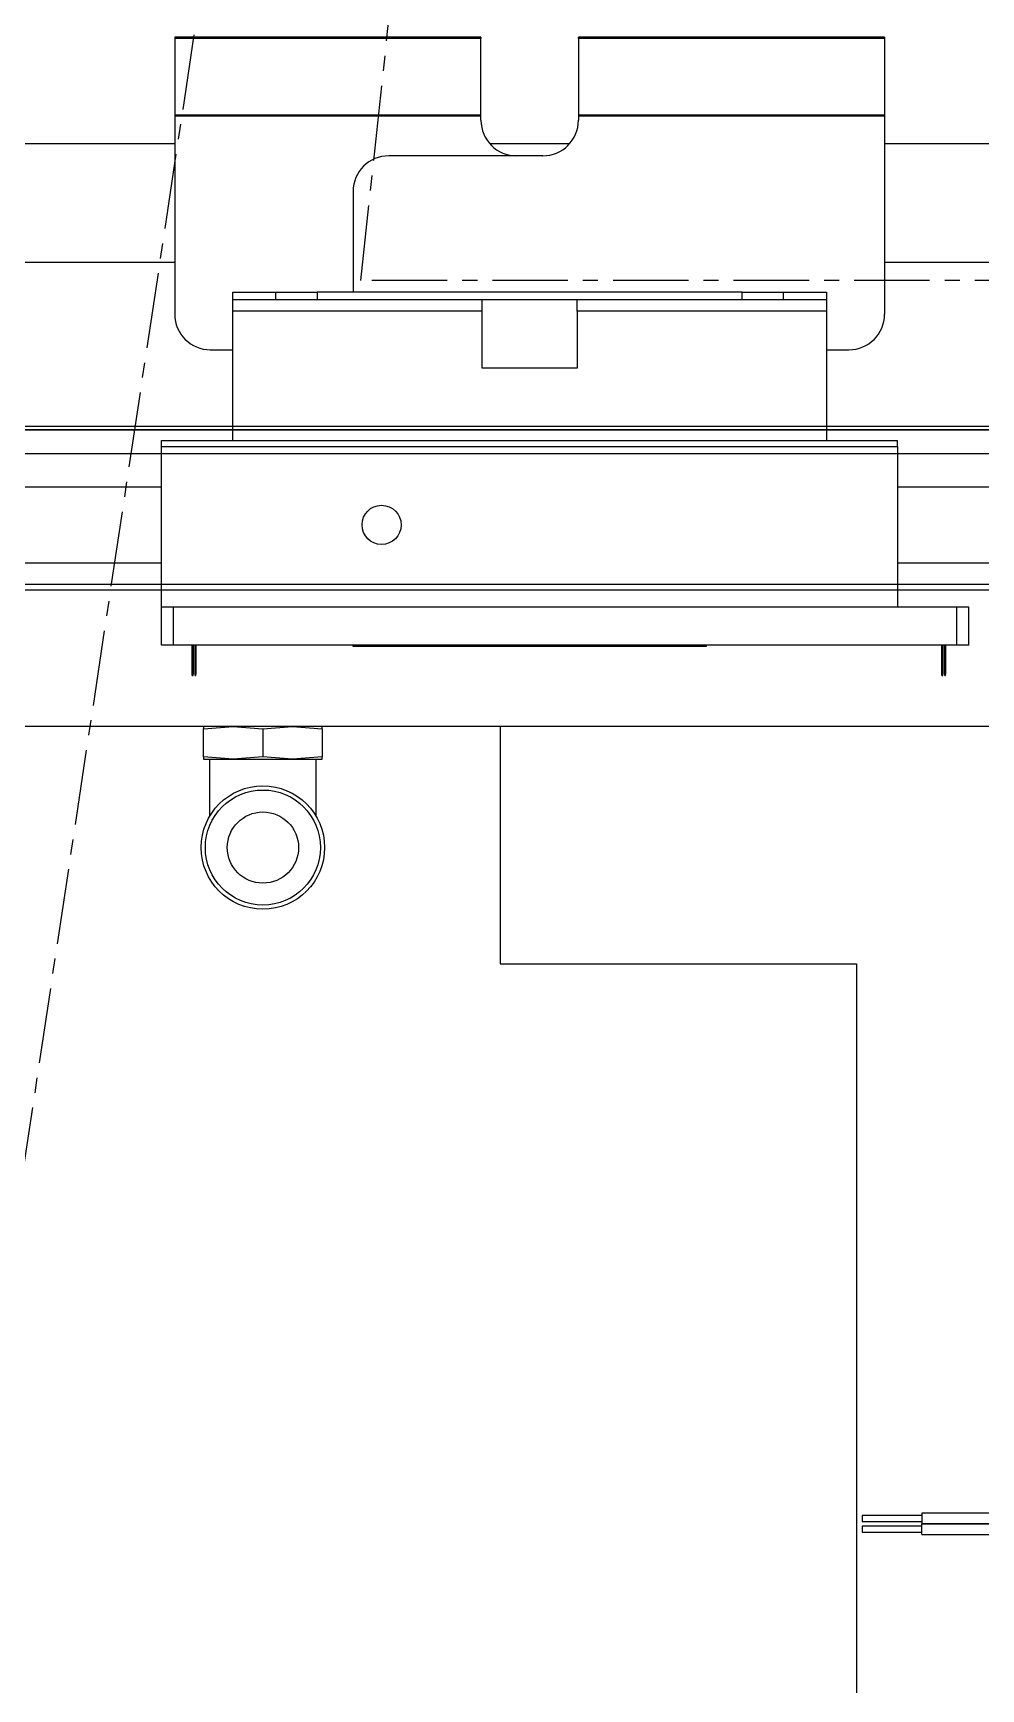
# Model space of a CAD drawing. Extents: x 500 to 100500, y -14500 to 21140.
# Drawn here: x 8072.1 to 8152, y -3138.8 to -2999.3 of the extents above; entities that cross this region are included whole.
import ezdxf

# ---------------------------------------------------------------- set-up
doc = ezdxf.new("R2010")
doc.units = 0
doc.linetypes.add('CENTER', pattern=[10.16, 6.35, -1.27, 1.27, -1.27])
doc.layers.get('0').update_dxf_attribs({"linetype": 'CONTINUOUS'})
doc.layers.add('Center', color=1, linetype='CENTER')

# ---------------------------------------------------------------- blocks, each defined once
blk = doc.blocks.new('SP R')
at = {"color": 3}
for p, q in [((17121.34, -97458.31), (18255.34, -97458.31)), ((18255.34, -97460.31), (17121.34, -97460.31)), ((17121.34, -97471.31), (18255.34, -97471.31)), ((18255.34, -97471.81), (17121.34, -97471.81)), ((18255.34, -97483.31), (17121.34, -97483.31)), ((18188.34, -97483.51), (18190.84, -97483.31)), ((18188.34, -97483.31), (18188.34, -97483.51)), ((18188.34, -97485.85), (18188.34, -97483.51)), ((18190.84, -97483.31), (18193.34, -97483.51)), ((18193.34, -97483.51), (18195.84, -97483.31)), ((18193.34, -97483.51), (18193.34, -97485.85)), ((18195.84, -97483.31), (18198.34, -97483.51)), ((18198.34, -97483.51), (18198.34, -97483.31)), ((18198.34, -97483.51), (18198.34, -97485.85)), ((18213.34, -97483.31), (18213.34, -97503.31)), ((18190.84, -97486.06), (18188.34, -97485.85)), ((18188.34, -97485.85), (18188.34, -97486.06)), ((18193.34, -97485.85), (18190.84, -97486.06)), ((18195.84, -97486.06), (18193.34, -97485.85)), ((18198.34, -97485.85), (18195.84, -97486.06)), ((18198.34, -97486.06), (18198.34, -97485.85)), ((18188.34, -97486.06), (18190.84, -97486.06)), ((18188.84, -97486.06), (18188.84, -97490.9)), ((18190.84, -97486.06), (18195.84, -97486.06)), ((18195.84, -97486.06), (18198.34, -97486.06)), ((18197.84, -97490.9), (18197.84, -97486.06)), ((18213.34, -97503.31), (18243.34, -97503.31)), ((18243.34, -97503.31), (18243.34, -97564.76)), ((18248.84, -97549.81), (18243.84, -97549.81)), ((18243.84, -97549.81), (18243.84, -97550.31)), ((18254.84, -97549.61), (18248.84, -97549.61)), ((18248.84, -97549.61), (18248.84, -97550.51)), ((18243.84, -97550.31), (18248.84, -97550.31)), ((18248.84, -97550.71), (18243.84, -97550.71)), ((18243.84, -97550.71), (18243.84, -97551.21)), ((18243.84, -97551.21), (18248.84, -97551.21)), ((18248.84, -97550.51), (18254.84, -97550.51)), ((18254.84, -97550.51), (18248.84, -97550.51)), ((18248.84, -97551.41), (18248.84, -97550.51)), ((18248.84, -97550.51), (18248.84, -97550.51)), ((18248.84, -97551.41), (18254.84, -97551.41))]:
    blk.add_line(p, q, dxfattribs=at)
for centre, radius in [((18203.34, -97466.31), 1.65), ((18193.34, -97493.51), 5.2), ((18193.34, -97493.51), 4.85), ((18193.34, -97493.51), 3)]:
    blk.add_circle(centre, radius, dxfattribs=at)
blk = doc.blocks.new('KJVision F 2')
at = {"color": 3}
for p, q in [((-5912.72, -78093.69, -96.77), (-5712.72, -76763.69, -96.77)), ((-5755.72, -77163.69, -96.77), (-5712.72, -76763.69, -96.77)), ((-5575.72, -77163.69, -96.77), (-5755.72, -77163.69, -96.77))]:
    blk.add_line(p, q, dxfattribs=at)
blk = doc.blocks.new('KJprobe Card F')
at = {"color": 6}
for p, q in [((31751.27, -77435.19, 43.99), (31751.27, -77435.29, 43.99)), ((31777.07, -77435.19, 43.99), (31751.27, -77435.19, 43.99)), ((31777.07, -77435.29, 43.99), (31751.27, -77435.29, 43.99)), ((31751.27, -77435.29, 43.99), (31751.27, -77435.3, 43.99)), ((31777.07, -77435.3, 43.99), (31751.27, -77435.3, 43.99)), ((31751.27, -77435.3, 43.99), (31751.27, -77441.76, 43.99)), ((31777.07, -77435.19, 43.99), (31777.07, -77435.29, 43.99)), ((31777.07, -77435.3, 43.99), (31777.07, -77435.29, 43.99)), ((31777.07, -77441.76, 43.99), (31777.07, -77435.3, 43.99)), ((31785.28, -77435.29, 43.99), (31785.28, -77435.19, 43.99)), ((31811.07, -77435.19, 43.99), (31785.28, -77435.19, 43.99)), ((31811.07, -77435.29, 43.99), (31785.28, -77435.29, 43.99)), ((31785.28, -77435.29, 43.99), (31785.28, -77435.3, 43.99)), ((31811.07, -77435.3, 43.99), (31785.28, -77435.3, 43.99)), ((31785.28, -77435.3, 43.99), (31785.28, -77441.76, 43.99)), ((31811.07, -77435.19, 43.99), (31811.07, -77435.29, 43.99)), ((31811.07, -77435.29, 43.99), (31811.07, -77435.3, 43.99)), ((31811.07, -77435.3, 43.99), (31811.07, -77441.76, 43.99)), ((31777.07, -77441.76, 43.99), (31751.27, -77441.76, 43.99)), ((31751.27, -77441.76, 43.99), (31751.27, -77441.86, 43.99)), ((31777.07, -77441.86, 43.99), (31777.07, -77441.76, 43.99)), ((31811.07, -77441.76, 43.99), (31785.28, -77441.76, 43.99)), ((31785.28, -77441.76, 43.99), (31785.28, -77441.86, 43.99)), ((31811.07, -77441.76, 43.99), (31811.07, -77441.86, 43.99)), ((31777.07, -77441.86, 43.99), (31751.27, -77441.86, 43.99)), ((31751.27, -77441.86, 43.99), (31751.27, -77458.54, 43.99)), ((31777.07, -77442.19, 43.99), (31777.07, -77441.86, 43.99)), ((31811.07, -77441.86, 43.99), (31785.28, -77441.86, 43.99)), ((31785.28, -77441.86, 43.99), (31785.28, -77442.19, 43.99)), ((31811.07, -77441.86, 43.99), (31811.07, -77458.54, 43.99)), ((31751.27, -77444.19, 43.99), (31721.32, -77444.19, 43.99)), ((31784.52, -77444.19, 43.99), (31777.83, -77444.19, 43.99)), ((31827.05, -77444.19, 43.99), (31811.07, -77444.19, 43.99)), ((31782.28, -77445.19, 43.99), (31769.3, -77445.19, 43.99)), ((31766.3, -77448.19, 43.99), (31766.3, -77456.69, 43.99)), ((31751.27, -77454.19, 43.99), (31721.32, -77454.19, 43.99)), ((31827.05, -77454.19, 43.99), (31811.07, -77454.19, 43.99)), ((31756.17, -77456.69, 43.99), (31759.77, -77456.69, 43.99)), ((31756.17, -77457.29, 43.99), (31756.17, -77456.69, 43.99)), ((31759.77, -77456.69, 43.99), (31763.27, -77456.69, 43.99)), ((31759.77, -77456.69, 43.99), (31759.77, -77457.29, 43.99)), ((31763.27, -77456.69, 43.99), (31763.27, -77457.29, 43.99)), ((31799.07, -77456.69, 43.99), (31763.27, -77456.69, 43.99)), ((31799.07, -77457.29, 43.99), (31799.07, -77456.69, 43.99)), ((31799.07, -77456.69, 43.99), (31802.57, -77456.69, 43.99)), ((31802.57, -77456.69, 43.99), (31806.17, -77456.69, 43.99)), ((31802.57, -77457.29, 43.99), (31802.57, -77456.69, 43.99)), ((31806.17, -77456.69, 43.99), (31806.17, -77457.29, 43.99)), ((31756.17, -77457.29, 43.99), (31777.17, -77457.29, 43.99)), ((31756.17, -77458.29, 43.99), (31756.17, -77457.29, 43.99)), ((31777.17, -77458.29, 43.99), (31756.17, -77458.29, 43.99)), ((31756.17, -77469.19, 43.99), (31756.17, -77458.29, 43.99)), ((31777.17, -77458.29, 43.99), (31777.17, -77457.29, 43.99)), ((31777.17, -77457.29, 43.99), (31785.17, -77457.29, 43.99)), ((31777.17, -77463.09, 43.99), (31777.17, -77458.29, 43.99)), ((31785.17, -77457.29, 43.99), (31806.17, -77457.29, 43.99)), ((31785.17, -77458.29, 43.99), (31785.17, -77457.29, 43.99)), ((31785.17, -77458.29, 43.99), (31785.17, -77463.09, 43.99)), ((31806.17, -77458.29, 43.99), (31785.17, -77458.29, 43.99)), ((31806.17, -77457.29, 43.99), (31806.17, -77458.29, 43.99)), ((31806.17, -77458.29, 43.99), (31806.17, -77469.19, 43.99)), ((31754.27, -77461.54, 43.99), (31756.17, -77461.54, 43.99)), ((31806.17, -77461.54, 43.99), (31808.07, -77461.54, 43.99)), ((31785.17, -77463.09, 43.99), (31777.17, -77463.09, 43.99)), ((31750.17, -77469.19, 43.99), (31756.17, -77469.19, 43.99)), ((31750.17, -77469.69, 43.99), (31750.17, -77469.19, 43.99)), ((31750.17, -77469.69, 43.99), (31812.17, -77469.69, 43.99)), ((31750.17, -77483.23, 43.99), (31750.17, -77469.69, 43.99)), ((31756.17, -77469.19, 43.99), (31806.17, -77469.19, 43.99)), ((31806.17, -77469.19, 43.99), (31812.17, -77469.19, 43.99)), ((31812.17, -77469.69, 43.99), (31812.17, -77469.19, 43.99)), ((31812.17, -77469.69, 43.99), (31812.17, -77483.23, 43.99)), ((31721.42, -77473.09, 43.99), (31750.17, -77473.09, 43.99)), ((31812.17, -77473.09, 43.99), (31831.95, -77473.09, 43.99)), ((31721.42, -77479.49, 43.99), (31750.17, -77479.49, 43.99)), ((31812.17, -77479.49, 43.99), (31831.95, -77479.49, 43.99)), ((31812.17, -77483.23, 43.99), (31750.17, -77483.23, 43.99)), ((31750.17, -77486.43, 43.99), (31750.17, -77483.23, 43.99)), ((31751.17, -77486.43, 43.99), (31751.17, -77483.23, 43.99)), ((31817.17, -77483.23, 43.99), (31751.17, -77483.23, 43.99)), ((31817.17, -77486.43, 43.99), (31817.17, -77483.23, 43.99)), ((31818.17, -77483.23, 43.99), (31817.17, -77483.23, 43.99)), ((31818.17, -77486.43, 43.99), (31818.17, -77483.23, 43.99)), ((31751.17, -77486.43, 43.99), (31750.17, -77486.43, 43.99)), ((31817.17, -77486.43, 43.99), (31751.17, -77486.43, 43.99)), ((31752.72, -77486.44, 43.99), (31752.72, -77486.43, 43.99)), ((31752.84, -77486.44, 43.99), (31752.72, -77486.44, 43.99)), ((31752.74, -77487.61, 43.99), (31752.74, -77486.44, 43.99)), ((31752.82, -77486.44, 43.99), (31752.82, -77487.61, 43.99)), ((31752.84, -77486.44, 43.99), (31752.84, -77486.43, 43.99)), ((31752.96, -77486.44, 43.99), (31752.96, -77486.43, 43.99)), ((31753.08, -77486.44, 43.99), (31752.96, -77486.44, 43.99)), ((31752.98, -77487.61, 43.99), (31752.98, -77486.44, 43.99)), ((31753.06, -77486.44, 43.99), (31753.06, -77487.61, 43.99)), ((31753.08, -77486.44, 43.99), (31753.08, -77486.43, 43.99)), ((31766.3, -77486.44, 43.99), (31766.3, -77486.43, 43.99)), ((31796.05, -77486.44, 43.99), (31766.3, -77486.44, 43.99)), ((31766.3, -77486.54, 43.99), (31766.3, -77486.44, 43.99)), ((31766.55, -77486.44, 43.99), (31766.3, -77486.44, 43.99)), ((31766.55, -77486.44, 43.99), (31766.55, -77486.43, 43.99)), ((31766.8, -77486.44, 43.99), (31766.8, -77486.43, 43.99)), ((31767.05, -77486.44, 43.99), (31766.8, -77486.44, 43.99)), ((31767.05, -77486.44, 43.99), (31767.05, -77486.43, 43.99)), ((31767.3, -77486.44, 43.99), (31767.3, -77486.43, 43.99)), ((31767.55, -77486.44, 43.99), (31767.3, -77486.44, 43.99)), ((31767.55, -77486.44, 43.99), (31767.55, -77486.43, 43.99)), ((31767.8, -77486.44, 43.99), (31767.8, -77486.43, 43.99)), ((31768.05, -77486.44, 43.99), (31767.8, -77486.44, 43.99)), ((31768.05, -77486.44, 43.99), (31768.05, -77486.43, 43.99)), ((31768.3, -77486.44, 43.99), (31768.3, -77486.43, 43.99)), ((31768.55, -77486.44, 43.99), (31768.3, -77486.44, 43.99)), ((31768.55, -77486.44, 43.99), (31768.55, -77486.43, 43.99)), ((31768.8, -77486.44, 43.99), (31768.8, -77486.43, 43.99)), ((31769.05, -77486.44, 43.99), (31768.8, -77486.44, 43.99)), ((31769.05, -77486.44, 43.99), (31769.05, -77486.43, 43.99)), ((31769.3, -77486.44, 43.99), (31769.3, -77486.43, 43.99)), ((31769.55, -77486.44, 43.99), (31769.3, -77486.44, 43.99)), ((31769.55, -77486.44, 43.99), (31769.55, -77486.43, 43.99)), ((31769.8, -77486.44, 43.99), (31769.8, -77486.43, 43.99)), ((31770.05, -77486.44, 43.99), (31769.8, -77486.44, 43.99)), ((31770.05, -77486.44, 43.99), (31770.05, -77486.43, 43.99)), ((31770.3, -77486.44, 43.99), (31770.3, -77486.43, 43.99)), ((31770.55, -77486.44, 43.99), (31770.3, -77486.44, 43.99)), ((31770.55, -77486.44, 43.99), (31770.55, -77486.43, 43.99)), ((31770.8, -77486.44, 43.99), (31770.8, -77486.43, 43.99)), ((31771.05, -77486.44, 43.99), (31770.8, -77486.44, 43.99)), ((31771.05, -77486.44, 43.99), (31771.05, -77486.43, 43.99)), ((31771.3, -77486.44, 43.99), (31771.3, -77486.43, 43.99)), ((31771.55, -77486.44, 43.99), (31771.3, -77486.44, 43.99)), ((31771.55, -77486.44, 43.99), (31771.55, -77486.43, 43.99)), ((31771.8, -77486.44, 43.99), (31771.8, -77486.43, 43.99)), ((31772.05, -77486.44, 43.99), (31771.8, -77486.44, 43.99)), ((31772.05, -77486.44, 43.99), (31772.05, -77486.43, 43.99)), ((31772.3, -77486.44, 43.99), (31772.3, -77486.43, 43.99)), ((31772.55, -77486.44, 43.99), (31772.3, -77486.44, 43.99)), ((31772.55, -77486.44, 43.99), (31772.55, -77486.43, 43.99)), ((31772.8, -77486.44, 43.99), (31772.8, -77486.43, 43.99)), ((31773.05, -77486.44, 43.99), (31772.8, -77486.44, 43.99)), ((31773.05, -77486.44, 43.99), (31773.05, -77486.43, 43.99)), ((31773.3, -77486.44, 43.99), (31773.3, -77486.43, 43.99)), ((31773.55, -77486.44, 43.99), (31773.3, -77486.44, 43.99)), ((31773.55, -77486.44, 43.99), (31773.55, -77486.43, 43.99)), ((31773.8, -77486.44, 43.99), (31773.8, -77486.43, 43.99)), ((31774.05, -77486.44, 43.99), (31773.8, -77486.44, 43.99)), ((31774.05, -77486.44, 43.99), (31774.05, -77486.43, 43.99)), ((31774.3, -77486.44, 43.99), (31774.3, -77486.43, 43.99)), ((31774.55, -77486.44, 43.99), (31774.3, -77486.44, 43.99)), ((31774.55, -77486.44, 43.99), (31774.55, -77486.43, 43.99)), ((31774.8, -77486.44, 43.99), (31774.8, -77486.43, 43.99)), ((31775.05, -77486.44, 43.99), (31774.8, -77486.44, 43.99)), ((31775.05, -77486.44, 43.99), (31775.05, -77486.43, 43.99)), ((31775.3, -77486.44, 43.99), (31775.3, -77486.43, 43.99)), ((31775.55, -77486.44, 43.99), (31775.3, -77486.44, 43.99)), ((31775.55, -77486.44, 43.99), (31775.55, -77486.43, 43.99)), ((31775.8, -77486.44, 43.99), (31775.8, -77486.43, 43.99)), ((31776.05, -77486.44, 43.99), (31775.8, -77486.44, 43.99)), ((31776.05, -77486.44, 43.99), (31776.05, -77486.43, 43.99)), ((31776.3, -77486.44, 43.99), (31776.3, -77486.43, 43.99)), ((31776.55, -77486.44, 43.99), (31776.3, -77486.44, 43.99)), ((31776.55, -77486.44, 43.99), (31776.55, -77486.43, 43.99)), ((31776.8, -77486.44, 43.99), (31776.8, -77486.43, 43.99)), ((31777.05, -77486.44, 43.99), (31776.8, -77486.44, 43.99)), ((31777.05, -77486.44, 43.99), (31777.05, -77486.43, 43.99)), ((31777.3, -77486.44, 43.99), (31777.3, -77486.43, 43.99)), ((31777.55, -77486.44, 43.99), (31777.3, -77486.44, 43.99)), ((31777.55, -77486.44, 43.99), (31777.55, -77486.43, 43.99)), ((31777.8, -77486.44, 43.99), (31777.8, -77486.43, 43.99)), ((31778.05, -77486.44, 43.99), (31777.8, -77486.44, 43.99)), ((31778.05, -77486.44, 43.99), (31778.05, -77486.43, 43.99)), ((31778.3, -77486.44, 43.99), (31778.3, -77486.43, 43.99)), ((31778.55, -77486.44, 43.99), (31778.3, -77486.44, 43.99)), ((31778.55, -77486.44, 43.99), (31778.55, -77486.43, 43.99)), ((31778.8, -77486.44, 43.99), (31778.8, -77486.43, 43.99)), ((31779.05, -77486.44, 43.99), (31778.8, -77486.44, 43.99)), ((31779.05, -77486.44, 43.99), (31779.05, -77486.43, 43.99)), ((31779.3, -77486.44, 43.99), (31779.3, -77486.43, 43.99)), ((31779.55, -77486.44, 43.99), (31779.3, -77486.44, 43.99)), ((31779.55, -77486.44, 43.99), (31779.55, -77486.43, 43.99)), ((31779.8, -77486.44, 43.99), (31779.8, -77486.43, 43.99)), ((31780.05, -77486.44, 43.99), (31779.8, -77486.44, 43.99)), ((31780.05, -77486.44, 43.99), (31780.05, -77486.43, 43.99)), ((31780.3, -77486.44, 43.99), (31780.3, -77486.43, 43.99)), ((31780.55, -77486.44, 43.99), (31780.3, -77486.44, 43.99)), ((31780.55, -77486.44, 43.99), (31780.55, -77486.43, 43.99)), ((31780.8, -77486.44, 43.99), (31780.8, -77486.43, 43.99)), ((31781.05, -77486.44, 43.99), (31780.8, -77486.44, 43.99)), ((31781.05, -77486.44, 43.99), (31781.05, -77486.43, 43.99)), ((31781.3, -77486.44, 43.99), (31781.3, -77486.43, 43.99)), ((31781.55, -77486.44, 43.99), (31781.3, -77486.44, 43.99)), ((31781.55, -77486.44, 43.99), (31781.55, -77486.43, 43.99)), ((31781.8, -77486.44, 43.99), (31781.8, -77486.43, 43.99)), ((31782.05, -77486.44, 43.99), (31781.8, -77486.44, 43.99)), ((31782.05, -77486.44, 43.99), (31782.05, -77486.43, 43.99)), ((31782.3, -77486.44, 43.99), (31782.3, -77486.43, 43.99)), ((31782.55, -77486.44, 43.99), (31782.3, -77486.44, 43.99)), ((31782.55, -77486.44, 43.99), (31782.55, -77486.43, 43.99)), ((31782.8, -77486.44, 43.99), (31782.8, -77486.43, 43.99)), ((31783.05, -77486.44, 43.99), (31782.8, -77486.44, 43.99)), ((31783.05, -77486.44, 43.99), (31783.05, -77486.43, 43.99)), ((31783.3, -77486.44, 43.99), (31783.3, -77486.43, 43.99)), ((31783.55, -77486.44, 43.99), (31783.3, -77486.44, 43.99)), ((31783.55, -77486.44, 43.99), (31783.55, -77486.43, 43.99)), ((31783.8, -77486.44, 43.99), (31783.8, -77486.43, 43.99)), ((31784.05, -77486.44, 43.99), (31783.8, -77486.44, 43.99)), ((31784.05, -77486.44, 43.99), (31784.05, -77486.43, 43.99)), ((31784.3, -77486.44, 43.99), (31784.3, -77486.43, 43.99)), ((31784.55, -77486.44, 43.99), (31784.3, -77486.44, 43.99)), ((31784.55, -77486.44, 43.99), (31784.55, -77486.43, 43.99)), ((31784.8, -77486.44, 43.99), (31784.8, -77486.43, 43.99)), ((31785.05, -77486.44, 43.99), (31784.8, -77486.44, 43.99)), ((31785.05, -77486.44, 43.99), (31785.05, -77486.43, 43.99)), ((31785.3, -77486.44, 43.99), (31785.3, -77486.43, 43.99)), ((31785.55, -77486.44, 43.99), (31785.3, -77486.44, 43.99)), ((31785.55, -77486.44, 43.99), (31785.55, -77486.43, 43.99)), ((31785.8, -77486.44, 43.99), (31785.8, -77486.43, 43.99)), ((31786.05, -77486.44, 43.99), (31785.8, -77486.44, 43.99)), ((31786.05, -77486.44, 43.99), (31786.05, -77486.43, 43.99)), ((31786.3, -77486.44, 43.99), (31786.3, -77486.43, 43.99)), ((31786.55, -77486.44, 43.99), (31786.3, -77486.44, 43.99)), ((31786.55, -77486.44, 43.99), (31786.55, -77486.43, 43.99)), ((31786.8, -77486.44, 43.99), (31786.8, -77486.43, 43.99)), ((31787.05, -77486.44, 43.99), (31786.8, -77486.44, 43.99)), ((31787.05, -77486.44, 43.99), (31787.05, -77486.43, 43.99)), ((31787.3, -77486.44, 43.99), (31787.3, -77486.43, 43.99)), ((31787.55, -77486.44, 43.99), (31787.3, -77486.44, 43.99)), ((31787.55, -77486.44, 43.99), (31787.55, -77486.43, 43.99)), ((31787.8, -77486.44, 43.99), (31787.8, -77486.43, 43.99)), ((31788.05, -77486.44, 43.99), (31787.8, -77486.44, 43.99)), ((31788.05, -77486.44, 43.99), (31788.05, -77486.43, 43.99)), ((31788.3, -77486.44, 43.99), (31788.3, -77486.43, 43.99)), ((31788.55, -77486.44, 43.99), (31788.3, -77486.44, 43.99)), ((31788.55, -77486.44, 43.99), (31788.55, -77486.43, 43.99)), ((31788.8, -77486.44, 43.99), (31788.8, -77486.43, 43.99)), ((31789.05, -77486.44, 43.99), (31788.8, -77486.44, 43.99)), ((31789.05, -77486.44, 43.99), (31789.05, -77486.43, 43.99)), ((31789.3, -77486.44, 43.99), (31789.3, -77486.43, 43.99)), ((31789.55, -77486.44, 43.99), (31789.3, -77486.44, 43.99)), ((31789.55, -77486.44, 43.99), (31789.55, -77486.43, 43.99)), ((31789.8, -77486.44, 43.99), (31789.8, -77486.43, 43.99)), ((31790.05, -77486.44, 43.99), (31789.8, -77486.44, 43.99)), ((31790.05, -77486.44, 43.99), (31790.05, -77486.43, 43.99)), ((31790.3, -77486.44, 43.99), (31790.3, -77486.43, 43.99)), ((31790.55, -77486.44, 43.99), (31790.3, -77486.44, 43.99)), ((31790.55, -77486.44, 43.99), (31790.55, -77486.43, 43.99)), ((31790.8, -77486.44, 43.99), (31790.8, -77486.43, 43.99)), ((31791.05, -77486.44, 43.99), (31790.8, -77486.44, 43.99)), ((31791.05, -77486.44, 43.99), (31791.05, -77486.43, 43.99)), ((31791.3, -77486.44, 43.99), (31791.3, -77486.43, 43.99)), ((31791.55, -77486.44, 43.99), (31791.3, -77486.44, 43.99)), ((31791.55, -77486.44, 43.99), (31791.55, -77486.43, 43.99)), ((31791.8, -77486.44, 43.99), (31791.8, -77486.43, 43.99)), ((31792.05, -77486.44, 43.99), (31791.8, -77486.44, 43.99)), ((31792.05, -77486.44, 43.99), (31792.05, -77486.43, 43.99)), ((31792.3, -77486.44, 43.99), (31792.3, -77486.43, 43.99)), ((31792.55, -77486.44, 43.99), (31792.3, -77486.44, 43.99)), ((31792.55, -77486.44, 43.99), (31792.55, -77486.43, 43.99)), ((31792.8, -77486.44, 43.99), (31792.8, -77486.43, 43.99)), ((31793.05, -77486.44, 43.99), (31792.8, -77486.44, 43.99)), ((31793.05, -77486.44, 43.99), (31793.05, -77486.43, 43.99)), ((31793.3, -77486.44, 43.99), (31793.3, -77486.43, 43.99)), ((31793.55, -77486.44, 43.99), (31793.3, -77486.44, 43.99)), ((31793.55, -77486.44, 43.99), (31793.55, -77486.43, 43.99)), ((31793.8, -77486.44, 43.99), (31793.8, -77486.43, 43.99)), ((31794.05, -77486.44, 43.99), (31793.8, -77486.44, 43.99)), ((31794.05, -77486.44, 43.99), (31794.05, -77486.43, 43.99)), ((31794.3, -77486.44, 43.99), (31794.3, -77486.43, 43.99)), ((31794.55, -77486.44, 43.99), (31794.3, -77486.44, 43.99)), ((31794.55, -77486.44, 43.99), (31794.55, -77486.43, 43.99)), ((31794.8, -77486.44, 43.99), (31794.8, -77486.43, 43.99)), ((31795.05, -77486.44, 43.99), (31794.8, -77486.44, 43.99)), ((31795.05, -77486.44, 43.99), (31795.05, -77486.43, 43.99)), ((31795.3, -77486.44, 43.99), (31795.3, -77486.43, 43.99)), ((31795.55, -77486.44, 43.99), (31795.3, -77486.44, 43.99)), ((31795.55, -77486.44, 43.99), (31795.55, -77486.43, 43.99)), ((31795.8, -77486.44, 43.99), (31795.8, -77486.43, 43.99)), ((31796.05, -77486.44, 43.99), (31795.8, -77486.44, 43.99)), ((31796.05, -77486.44, 43.99), (31796.05, -77486.43, 43.99)), ((31796.05, -77486.44, 43.99), (31796.05, -77486.54, 43.99)), ((31815.88, -77486.44, 43.99), (31815.88, -77486.43, 43.99)), ((31816, -77486.44, 43.99), (31815.88, -77486.44, 43.99)), ((31815.9, -77487.61, 43.99), (31815.9, -77486.44, 43.99)), ((31815.98, -77486.44, 43.99), (31815.98, -77487.61, 43.99)), ((31816, -77486.44, 43.99), (31816, -77486.43, 43.99)), ((31816.12, -77486.44, 43.99), (31816.12, -77486.43, 43.99)), ((31816.24, -77486.44, 43.99), (31816.12, -77486.44, 43.99)), ((31816.14, -77487.61, 43.99), (31816.14, -77486.44, 43.99)), ((31816.22, -77486.44, 43.99), (31816.22, -77487.61, 43.99)), ((31816.24, -77486.44, 43.99), (31816.24, -77486.43, 43.99)), ((31818.17, -77486.43, 43.99), (31817.17, -77486.43, 43.99)), ((31752.82, -77487.61, 43.99), (31752.74, -77487.61, 43.99)), ((31752.74, -77487.66, 43.99), (31752.74, -77487.61, 43.99)), ((31752.74, -77487.66, 43.99), (31752.82, -77487.66, 43.99)), ((31752.74, -77488.89, 43.99), (31752.74, -77487.66, 43.99)), ((31752.82, -77487.66, 43.99), (31752.82, -77487.61, 43.99)), ((31752.82, -77487.66, 43.99), (31752.82, -77488.89, 43.99)), ((31753.06, -77487.61, 43.99), (31752.98, -77487.61, 43.99)), ((31752.98, -77487.66, 43.99), (31752.98, -77487.61, 43.99)), ((31752.98, -77487.66, 43.99), (31753.06, -77487.66, 43.99)), ((31752.98, -77488.89, 43.99), (31752.98, -77487.66, 43.99)), ((31753.06, -77487.66, 43.99), (31753.06, -77487.61, 43.99)), ((31753.06, -77487.66, 43.99), (31753.06, -77488.89, 43.99)), ((31796.05, -77486.54, 43.99), (31766.3, -77486.54, 43.99)), ((31815.98, -77487.61, 43.99), (31815.9, -77487.61, 43.99)), ((31815.9, -77487.66, 43.99), (31815.9, -77487.61, 43.99)), ((31815.9, -77487.66, 43.99), (31815.98, -77487.66, 43.99)), ((31815.9, -77488.89, 43.99), (31815.9, -77487.66, 43.99)), ((31815.98, -77487.66, 43.99), (31815.98, -77487.61, 43.99)), ((31815.98, -77487.66, 43.99), (31815.98, -77488.89, 43.99)), ((31816.22, -77487.61, 43.99), (31816.14, -77487.61, 43.99)), ((31816.14, -77487.66, 43.99), (31816.14, -77487.61, 43.99)), ((31816.14, -77488.89, 43.99), (31816.14, -77487.66, 43.99)), ((31816.14, -77487.66, 43.99), (31816.22, -77487.66, 43.99)), ((31816.22, -77487.66, 43.99), (31816.22, -77487.61, 43.99)), ((31816.22, -77487.66, 43.99), (31816.22, -77488.89, 43.99)), ((31752.82, -77488.89, 43.99), (31752.74, -77488.89, 43.99)), ((31752.74, -77488.9, 43.99), (31752.74, -77488.89, 43.99)), ((31752.74, -77488.9, 43.99), (31752.82, -77488.9, 43.99)), ((31752.74, -77488.98, 43.99), (31752.74, -77488.9, 43.99)), ((31752.82, -77488.98, 43.99), (31752.74, -77488.98, 43.99)), ((31752.74, -77488.99, 43.99), (31752.74, -77488.98, 43.99)), ((31752.74, -77488.99, 43.99), (31752.82, -77488.99, 43.99)), ((31752.74, -77488.99, 43.99), (31752.82, -77488.99, 43.99)), ((31752.74, -77488.99, 43.99), (31752.74, -77488.99, 43.99)), ((31752.82, -77488.9, 43.99), (31752.82, -77488.89, 43.99)), ((31752.82, -77488.98, 43.99), (31752.82, -77488.9, 43.99)), ((31752.82, -77488.99, 43.99), (31752.82, -77488.98, 43.99)), ((31752.82, -77488.99, 43.99), (31752.82, -77488.99, 43.99)), ((31753.06, -77488.89, 43.99), (31752.98, -77488.89, 43.99)), ((31752.98, -77488.9, 43.99), (31752.98, -77488.89, 43.99)), ((31752.98, -77488.9, 43.99), (31753.06, -77488.9, 43.99)), ((31752.98, -77488.98, 43.99), (31752.98, -77488.9, 43.99)), ((31753.06, -77488.98, 43.99), (31752.98, -77488.98, 43.99)), ((31752.98, -77488.99, 43.99), (31752.98, -77488.98, 43.99)), ((31752.98, -77488.99, 43.99), (31753.06, -77488.99, 43.99)), ((31752.98, -77488.99, 43.99), (31753.06, -77488.99, 43.99)), ((31752.98, -77488.99, 43.99), (31752.98, -77488.99, 43.99)), ((31753.06, -77488.9, 43.99), (31753.06, -77488.89, 43.99)), ((31753.06, -77488.98, 43.99), (31753.06, -77488.9, 43.99)), ((31753.06, -77488.99, 43.99), (31753.06, -77488.98, 43.99)), ((31753.06, -77488.99, 43.99), (31753.06, -77488.99, 43.99)), ((31815.98, -77488.89, 43.99), (31815.9, -77488.89, 43.99)), ((31815.9, -77488.9, 43.99), (31815.9, -77488.89, 43.99)), ((31815.9, -77488.9, 43.99), (31815.98, -77488.9, 43.99)), ((31815.9, -77488.98, 43.99), (31815.9, -77488.9, 43.99)), ((31815.98, -77488.98, 43.99), (31815.9, -77488.98, 43.99)), ((31815.9, -77488.99, 43.99), (31815.9, -77488.98, 43.99)), ((31815.9, -77488.99, 43.99), (31815.98, -77488.99, 43.99)), ((31815.9, -77488.99, 43.99), (31815.98, -77488.99, 43.99)), ((31815.9, -77488.99, 43.99), (31815.9, -77488.99, 43.99)), ((31815.98, -77488.9, 43.99), (31815.98, -77488.89, 43.99)), ((31815.98, -77488.98, 43.99), (31815.98, -77488.9, 43.99)), ((31815.98, -77488.99, 43.99), (31815.98, -77488.98, 43.99)), ((31815.98, -77488.99, 43.99), (31815.98, -77488.99, 43.99)), ((31816.22, -77488.89, 43.99), (31816.14, -77488.89, 43.99)), ((31816.14, -77488.9, 43.99), (31816.14, -77488.89, 43.99)), ((31816.14, -77488.9, 43.99), (31816.22, -77488.9, 43.99)), ((31816.14, -77488.98, 43.99), (31816.14, -77488.9, 43.99)), ((31816.22, -77488.98, 43.99), (31816.14, -77488.98, 43.99)), ((31816.14, -77488.99, 43.99), (31816.14, -77488.98, 43.99)), ((31816.14, -77488.99, 43.99), (31816.22, -77488.99, 43.99)), ((31816.14, -77488.99, 43.99), (31816.22, -77488.99, 43.99)), ((31816.14, -77488.99, 43.99), (31816.14, -77488.99, 43.99)), ((31816.22, -77488.9, 43.99), (31816.22, -77488.89, 43.99)), ((31816.22, -77488.98, 43.99), (31816.22, -77488.9, 43.99)), ((31816.22, -77488.99, 43.99), (31816.22, -77488.98, 43.99)), ((31816.22, -77488.99, 43.99), (31816.22, -77488.99, 43.99))]:
    blk.add_line(p, q, dxfattribs=at)
for centre, start, end in [((31780.07, -77442.19, 43.99), 180, 270), ((31782.28, -77442.19, 43.99), 270, 0), ((31769.3, -77448.19, 43.99), 90, 180), ((31754.27, -77458.54, 43.99), 180, 270), ((31808.07, -77458.54, 43.99), 270, 0)]:
    blk.add_arc(centre, 3, start, end, dxfattribs=at)
blk = doc.blocks.new('glass 1500')
at = {"color": 1, "elevation": -75.82}
blk.add_lwpolyline([(-6068.99, -93219.95), (-4568.99, -93219.95), (-4568.99, -93220.25), (-6068.99, -93220.25)], close=True, dxfattribs=at)

msp = doc.modelspace()

# ---------------------------------------------------------------- block references
msp.add_blockref('KJprobe Card F', (-23667.2, 74435.59, -119.8))
at = {"color": 0}
for name, p in [('SP R', (-10101.84, 94425.6, -75.82)), ('glass 1500', (12905.49, 90187.55))]:
    msp.add_blockref(name, p, dxfattribs=at)
at = {"layer": 'Center'}
msp.add_blockref('KJVision F 2', (13855.47, 74143.58, 20.95), dxfattribs=at)

doc.saveas('drawing.dxf')
